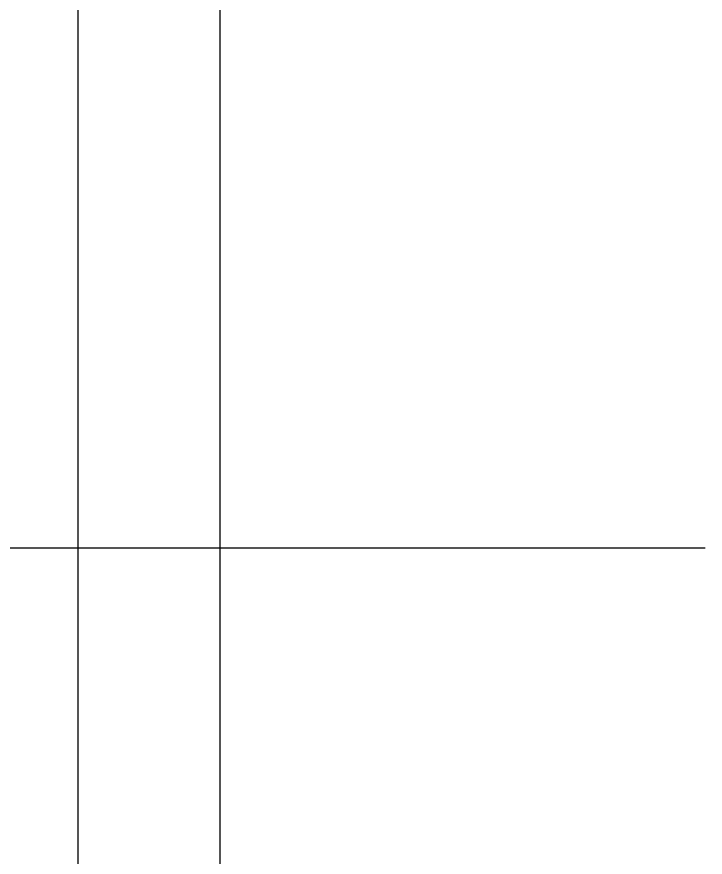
# Model space of a CAD drawing. Header units: millimetres. Extents: x 0 to 3800, y -67 to 2530.
# Drawn here: x 2390.65 to 2414.89, y 1466.24 to 1495.83 of the extents above; entities that cross this region are included whole.
import ezdxf
from ezdxf.lldxf.tags import DXFTag

# ---------------------------------------------------------------- set-up
doc = ezdxf.new("R2010")
doc.units = ezdxf.units.MM
doc.layers.add('외형선', color=3, linetype='Continuous')
doc.layers.add('중심선', color=1, linetype='DASHED')
tags = doc.linetypes.add('DASHDOT', pattern=[70, 31, -13, 13, -13]).pattern_tags.tags
tags[10:11] = [DXFTag(74, 4), DXFTag(75, 0), DXFTag(340, '0'), DXFTag(46, 0.0), DXFTag(50, 0.0), DXFTag(44, 0.0), DXFTag(45, 0.0)]
tags[8:9] = [DXFTag(74, 4), DXFTag(75, 0), DXFTag(340, '0'), DXFTag(46, 0.0), DXFTag(50, 0.0), DXFTag(44, 0.0), DXFTag(45, 0.0)]
tags[6:7] = [DXFTag(74, 4), DXFTag(75, 0), DXFTag(340, '0'), DXFTag(46, 0.0), DXFTag(50, 0.0), DXFTag(44, 0.0), DXFTag(45, 0.0)]
tags[4:5] = [DXFTag(74, 4), DXFTag(75, 0), DXFTag(340, '0'), DXFTag(46, 0.0), DXFTag(50, 0.0), DXFTag(44, 0.0), DXFTag(45, 0.0)]
tags = doc.linetypes.add('DASHED', pattern=[25.72, 12.86, -12.86]).pattern_tags.tags
tags[6:7] = [DXFTag(74, 4), DXFTag(75, 0), DXFTag(340, '0'), DXFTag(46, 0.0), DXFTag(50, 0.0), DXFTag(44, 0.0), DXFTag(45, 0.0)]
tags[4:5] = [DXFTag(74, 4), DXFTag(75, 0), DXFTag(340, '0'), DXFTag(46, 0.0), DXFTag(50, 0.0), DXFTag(44, 0.0), DXFTag(45, 0.0)]

msp = doc.modelspace()

# ---------------------------------------------------------------- linework, layer by layer
at = {"layer": '외형선'}
for p, q in [((2392.801, 1793.105), (2392.801, 1401.154)), ((2397.801, 1792.989), (2397.801, 1401.27))]:
    msp.add_line(p, q, dxfattribs=at)
at = {"layer": '중심선', "linetype": 'DASHDOT'}
msp.add_line((2414.89, 1477.129), (2177.271, 1477.129), dxfattribs=at)

doc.saveas('drawing.dxf')
